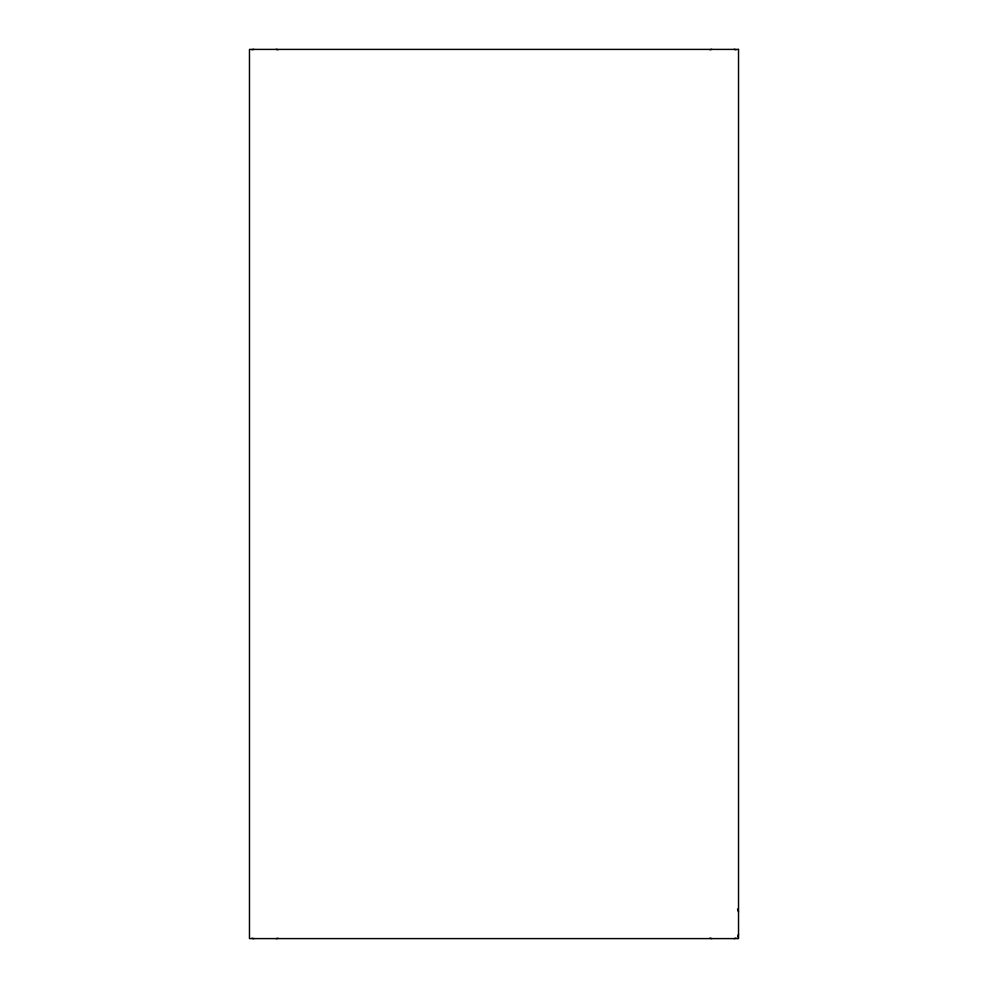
<?xml version="1.0" encoding="UTF-8"?>
<svg xmlns="http://www.w3.org/2000/svg" width="988" height="988" viewBox="0 0 988 988"><rect width="100%" height="100%" fill="white"/><g stroke="black" fill="none" stroke-linecap="round" stroke-linejoin="round"><path stroke-width="1.48" d="M738.53 934.154L737.678 936.772M736.097 938.118L734.084 938.6M711.854 938.6L709.841 938.118M737.493 909.071L738.53 911.924M734.084 49.388A4.335 4.075 0.1 0 1 735.961 49.82M278.023 938.18A4.335 4.075 0 0 1 276.146 938.612M276.146 49.388A4.335 4.075 0.1 0 1 278.023 49.82M253.916 938.612A4.298 4.051 0 0 1 252.039 938.18M252.039 49.82A4.298 4.051 -0.1 0 1 253.916 49.4M709.977 49.82A4.298 4.051 -0.1 0 1 711.854 49.4M738.53 49.4L249.47 49.4L249.47 938.6L738.53 938.6L738.53 49.4"/></g></svg>
